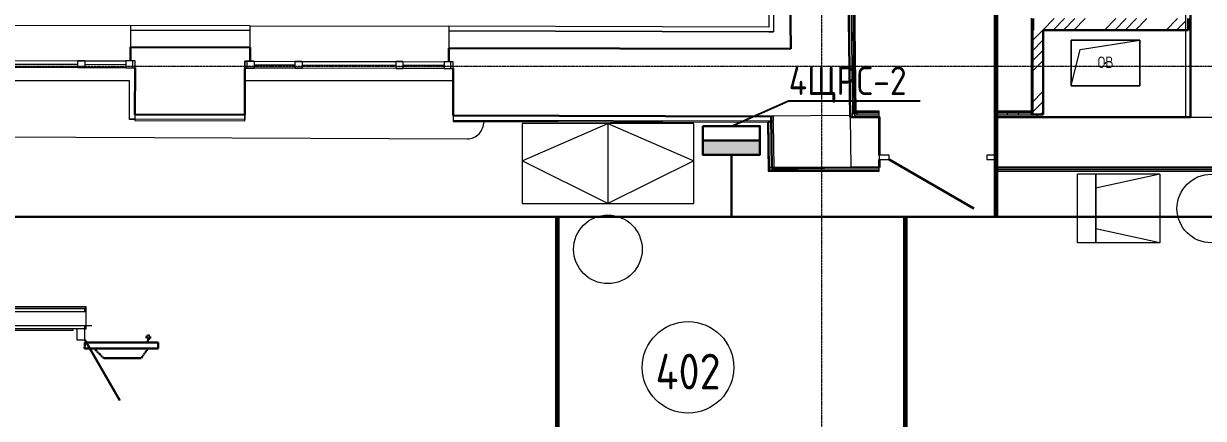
# Model space of a CAD drawing. Header units: millimetres. Extents: x -32 to 417638015, y -35 to 175284279.
# Drawn here: x 1327082 to 1337391, y 61716 to 65170 of the extents above; entities that cross this region are included whole.
import ezdxf
from ezdxf import colors
from ezdxf.entities.mleader import LeaderData, LeaderLine
from ezdxf.math import Vec2, Vec3

# ---------------------------------------------------------------- set-up
doc = ezdxf.new("R2010")
doc.units = ezdxf.units.MM
doc.linetypes.add('ADSK_Линия сетки', pattern=[25, 20, -2.5, 0, -2.5])
doc.linetypes.add('ADSK_Штриховая_ш3 п1_5', pattern=[4.5, 3, -1.5])
for name, color, linetype, lineweight in [('_ Окна', 7, 'Continuous', 9), ('_ЭМ_гофра', 5, 'Continuous', 60), ('Аннотация', 7, 'Continuous', 18), ('Двери', 7, 'Continuous', 9), ('Обобщенные модели', 7, 'Continuous', 18), ('Окна', 7, 'Continuous', 9), ('Оси', 253, 'Continuous', 9), ('Перекрытие', 7, 'Continuous', 18), ('Стены внутренние', 7, 'Continuous', 18), ('Стены наружные', 7, 'Continuous', 18), ('Стены несущие', 7, 'Continuous', 30), ('Стены отделка', 7, 'Continuous', 30), ('Стены перегородки', 7, 'Continuous', 30), ('Стены штриховка', 7, 'Continuous', 9), ('ТХ', 5, 'Continuous', 0), ('ТХ_Задание ЭОМ_СС', 6, 'Continuous', 0), ('ШТРИХОВКА', 252, 'Continuous', 15), ('ЭМ_Лоток 1_2', 162, 'Continuous', 30), ('ЭО_щиты аварийного освещения', 1, 'Continuous', 30), ('ЭОМ_Кабель Быт. розеток', 5, 'Continuous', 30)]:
    doc.layers.add(name, color=color, linetype=linetype, lineweight=lineweight)
doc.layers.add('Линии', color=7, linetype='Continuous', lineweight=9, true_color=0x00a600)
doc.styles.add('GOST Common', font='GOST_Common.ttf', dxfattribs={"width": 0.9, "height": 349.9999999999996})
doc.styles.add('GOST Common_4', font='GOST_Common.ttf', dxfattribs={"width": 0.9, "height": 199.9999999999999})
doc.linetypes.add('Cable in the tray', pattern='A,5,[130,ltypeshp.shx,S=1,R=0,X=0,Y=0],1.5,[130,ltypeshp.shx,S=1.5,R=90,X=0,Y=-1],1,[130,ltypeshp.shx,S=1,R=0,X=0.5,Y=0],5', length=12.5)
pattern_1 = [(45, (591.9394108331762, 243.9018102923292), (-269.4076836320746, 269.4076836320746), []), (45, (681.7420108331135, 243.9018102923292), (-269.4076836320746, 269.4076836320746), []), (45, (771.5446108331671, 243.9018102923292), (-269.4076836320746, 269.4076836320746), []), (45, (861.3474108331138, 243.9018102923292), (-269.4076836320746, 269.4076836320746), [])]
pattern_2 = [(0, (591.9394108331762, 243.9018102923292), (406.4, 101.6), [33.528, -271.272, 33.528, -271.272, -1625.6]), (0, (591.9394108331762, 243.9018102923292), (406.4, 101.6), [-609.6, 33.528, -576.072, 33.528, -271.272, -711.2]), (0, (591.9394108331762, 243.9018102923292), (406.4, 101.6), [-1524, 33.528, -169.672, 33.528, -474.472]), (120, (744.3394108330831, 294.7018102923757), (-291.1881810244989, 301.1527240979959), [33.52799999999996, -271.2719999999997, 33.52799999999996, -271.2719999999997, -1625.599999999999]), (120, (744.3394108330831, 294.7018102923757), (-291.1881810244989, 301.1527240979959), [-609.5999999999993, 33.52799999999996, -576.0719999999993, 33.52799999999996, -271.2719999999997, -711.1999999999994]), (120, (744.3394108330831, 294.7018102923757), (-291.1881810244989, 301.1527240979959), [-1523.999999999999, 33.52799999999996, -169.6719999999998, 33.52799999999996, -474.4719999999996]), (240, (795.1394108331297, 497.9018102923292), (-115.2118189755009, -402.7527240979958), [33.528, -271.272, 33.528, -271.272, -1625.6]), (240, (795.1394108331297, 497.9018102923292), (-115.2118189755009, -402.7527240979958), [-609.6, 33.528, -576.072, 33.528, -271.272, -711.2]), (240, (795.1394108331297, 497.9018102923292), (-115.2118189755009, -402.7527240979958), [-1524, 33.528, -169.672, 33.528, -474.472])]

# ---------------------------------------------------------------- blocks, each defined once
blk = doc.blocks.new('_ЭМ_ТХ2_4 Этаж')
at = {"color": 8}
for p, q in [((47817.99999999447, 12088.98881937393), (47097.99999999447, 12088.98881937032)), ((47098.00000000017, 11488.98881937026), (47097.99999999633, 12088.98881937026)), ((47817.99999999447, 12088.98881937393), (47258.21924429579, 11967.51517345644)), ((47258.21924429742, 11488.98881937108), (47258.21924429596, 12088.98881937102)), ((47817.9999999982, 12088.98881937393), (47258.21924429579, 11967.51517345644)), ((47258.21924429637, 12088.98881937102), (47258.2192443008, 11488.98881937108)), ((47817.99999999913, 12088.98881937387), (47818.00000000099, 11488.98881937405)), ((47817.99999999598, 12088.98881937387), (47817.99999999948, 11488.98881937405)), ((47817.99999999447, 11488.9888193666), (47258.21924429579, 11610.46246528409)), ((47817.9999999982, 11488.9888193666), (47258.21924429579, 11610.46246528409)), ((47818.00000000006, 11488.98881937405), (47098.00000000192, 11488.98881937021)), ((47818.00000000006, 11488.98881937405), (47098.00000000192, 11488.98881936846))]:
    blk.add_line(p, q, dxfattribs=at)
at = {"layer": 'ТХ', "color": 8, "lineweight": 0}
for p, q in [((43745.1981673197, 12532.26655418293), (42245.1981673197, 12532.26655418293)), ((42245.1981673197, 12532.26655418293), (42245.1981673197, 11832.26655418293)), ((42245.1981673197, 12207.26655418293), (42995.1981673197, 12532.26655418293)), ((43745.1981673197, 12532.26655418293), (42995.1981673197, 12532.26655418293)), ((42995.1981673197, 12532.26655418293), (42995.1981673197, 11832.26655418293)), ((42995.1981673197, 12532.26655418293), (43745.1981673197, 12207.26655418293)), ((43745.1981673197, 11832.26655418293), (43745.1981673197, 12532.26655418293)), ((42995.1981673197, 11832.26655418293), (42245.1981673197, 12207.26655418293)), ((43745.1981673197, 12207.26655418293), (42995.1981673197, 11832.26655418293)), ((42245.1981673197, 11832.26655418293), (43745.1981673197, 11832.26655418293))]:
    blk.add_line(p, q, dxfattribs=at)
for centre in [(48268.00000000006, 11788.98881937399), (42995.1981673197, 11432.26655418294)]:
    blk.add_circle(centre, 300, dxfattribs=at)
blk = doc.blocks.new('План 4 этажа')
at = {"layer": 'Стены внутренние', "lineweight": 9}
h = blk.add_hatch(dxfattribs=at)
h.set_pattern_fill('FP_4', color=8, style=0, pattern_type=2)
h.set_pattern_definition(pattern_2)
h.paths.add_polyline_path([(39222.85180862923, 12862.14401484892), (39237.85076783784, 12862.32071419142), (39225.22566576593, 13933.99075137224), (39210.23878826224, 13932.78850772133), (39222.85180862923, 12862.32071419142)])
h.paths.add_polyline_path([(39200.33154337481, 14773.75576771336), (39215.32925359055, 14774.03848666139), (39157.25979095197, 19703.21076808911), (39142.26083174336, 19703.03406874667), (39200.33154337481, 14773.93246705586)])
h = blk.add_hatch(dxfattribs=at)
h.set_pattern_fill('FP_4', color=8, style=0, pattern_type=2)
h.set_pattern_definition(pattern_2)
h.paths.add_polyline_path([(40786.7078545501, 12845.83838412561), (40792.7078545501, 12845.83838412561), (40792.7078545501, 12850.59516145149), (40791.48107093677, 12850.59516145149), (40791.48107093677, 12860.83838412567), (40486.50476387166, 12860.83838412567), (40486.50476387166, 12845.83838412561), (40786.5260335179, 12845.83838412561)])
h.paths.add_polyline_path([(39246.85014336312, 12845.83838412567), (39456.50476387166, 12845.83838412567), (39456.50476387166, 12860.83838412567), (39239.35066375881, 12860.83838412567), (39239.75271779846, 12845.83838412567), (39244.86359737464, 12845.83838412567)])
at = {"layer": 'Стены штриховка', "lineweight": 9}
h = blk.add_hatch(dxfattribs=at)
h.set_pattern_fill('ANSI34', color=8, scale=20)
h.set_pattern_definition(pattern_1)
h.paths.add_polyline_path([(40801.7078545501, 13589.07558011828), (42136.93941083318, 13589.07558011828), (42136.93941083318, 13689.07558011834), (40801.7078545501, 13689.07558011834), (40805.29878320557, 13685.07558011828), (40801.7078545501, 13685.07558011828), (40801.7078545501, 13616.01721756929)])
h = blk.add_hatch(dxfattribs=at)
h.set_pattern_fill('ANSI34', color=8, scale=20)
h.set_pattern_definition(pattern_1)
h.paths.add_polyline_path([(40841.7078545501, 12850.59516145149), (40891.48107093666, 12850.59516145149), (40891.48107093666, 13589.07558011828), (40791.48107093677, 13589.07558011828), (40791.48107093677, 12850.59516145149), (40801.7078545501, 12850.59516145149)])
at = {"layer": '_ Окна', "color": 8, "lineweight": 18}
for p, q in [((32455.96507985104, 13260.36092372116), (32456.12303631166, 13320.36071580212)), ((32456.12303631166, 13320.36071580212), (32516.1228283926, 13320.20275934145)), ((32516.1228283926, 13320.20275934145), (32515.96487193198, 13260.2029672605)), ((32876.12158087827, 13319.25502057769), (32875.96362441764, 13259.25522849674)), ((32956.12130365286, 13319.04441196355), (32876.12158087827, 13319.25502057769)), ((32955.96334719224, 13259.0446198826), (32956.12130365286, 13319.04441196355)), ((33915.69345576355, 13256.51801827521), (33915.85141222418, 13316.51781035616)), ((33915.85141222418, 13316.51781035616), (33995.85113499878, 13316.30720174196)), ((33995.85113499878, 13316.30720174196), (33995.69317853815, 13256.30740966107)), ((34355.69193102382, 13255.35967089725), (34355.84988748445, 13315.3594629782)), ((34355.84988748445, 13315.3594629782), (34415.84967956538, 13315.20150651759)), ((34415.84967956538, 13315.20150651759), (34415.69172310476, 13255.20171443664)), ((35235.68888154434, 13253.04297614138), (35235.84683800496, 13313.04276822234)), ((35235.84683800496, 13313.04276822234), (35295.8466300859, 13312.88481176167)), ((35295.8466300859, 13312.88481176167), (35295.68867362528, 13252.88501968078)), ((35655.84538257157, 13311.93707299791), (35655.68742611093, 13251.93728091696)), ((35735.84510534616, 13311.72646438377), (35655.84538257157, 13311.93707299791)), ((35735.68714888554, 13251.72667230282), (35735.84510534616, 13311.72646438377)), ((32515.96487193198, 13260.2029672605), (32455.96507985104, 13260.36092372116)), ((32875.96362441764, 13259.25522849674), (32955.96334719224, 13259.0446198826)), ((33995.69317853815, 13256.30740966107), (33915.69345576355, 13256.51801827521)), ((34415.69172310476, 13255.20171443664), (34355.69193102382, 13255.35967089725)), ((35295.68867362528, 13252.88501968078), (35235.68888154434, 13253.04297614138)), ((35655.68742611093, 13251.93728091696), (35735.68714888554, 13251.72667230282))]:
    blk.add_line(p, q, dxfattribs=at)
at = {"layer": '_ Окна', "color": 8}
for p, q in [((32935.96341649859, 13259.09727203613), (32936.12137295923, 13319.09706411709)), ((33935.69338645721, 13256.46536612167), (33935.85134291783, 13316.46515820263)), ((35715.68721819189, 13251.77932445635), (35715.84517465252, 13311.77911653731)), ((31636.04689964178, 13292.5195580569), (32456.04405808134, 13290.36081976158)), ((32516.0438501623, 13290.20286330098), (32876.04260264795, 13289.25512453722)), ((33995.77215676846, 13286.30730570148), (34355.77090925412, 13285.35956693772)), ((34415.77070133507, 13285.20161047712), (35235.76785977464, 13283.0428721818)), ((35295.7676518556, 13282.8849157212), (35655.76640434125, 13281.93717695744))]:
    blk.add_line(p, q, dxfattribs=at)
at = {"layer": 'Двери', "color": 8}
for p, q in [((39543.50476387166, 12495.83838412561), (39456.50476387166, 12495.83838412561)), ((39456.50476387166, 12495.83838412561), (39456.50476387166, 12455.83838412561)), ((39543.50476387166, 12455.83838412561), (39543.50476387166, 12495.83838412561)), ((40486.50476387166, 12495.83838412561), (40399.50476387166, 12495.83838412561)), ((40399.50476387166, 12495.83838412561), (40399.50476387166, 12455.83838412561)), ((40486.50476387166, 12455.83838412561), (40486.50476387166, 12495.83838412561)), ((39456.50476387166, 12455.83838412561), (39543.50476387166, 12455.83838412561)), ((40399.50476387166, 12455.83838412561), (40486.50476387166, 12455.83838412561)), ((32515.84388889302, 10974.65165171039), (32445.84388889302, 10974.65165171039)), ((32445.84388889302, 10974.65165171039), (32445.84388889302, 10879.65165171039)), ((32515.84388889302, 10879.65165171039), (32515.84388889302, 10974.65165171039)), ((32445.84388889302, 10879.65165171039), (32515.84388889302, 10879.65165171039))]:
    blk.add_line(p, q, dxfattribs=at)
at = {"layer": 'Двери', "color": 8, "lineweight": 30}
for p, q in [((39543.50476387166, 12455.83838412561), (40284.82250951113, 12027.83838412561)), ((32515.84388889302, 10879.65165171039), (32823.34388889302, 10347.04602838296))]:
    blk.add_line(p, q, dxfattribs=at)
at = {"layer": 'Линии', "color": 8, "linetype": 'ADSK_Штриховая_ш3 п1_5', "lineweight": 30}
for p, q in [((32515.69630847313, 10856.69025694288), (32514.97048110899, 10803.69025694288)), ((33158.78192061372, 10856.69025694288), (32515.69630847313, 10856.69025694288)), ((33066.35017217288, 10856.69025694288), (33071.49832635385, 10901.39480378688)), ((33158.05609324959, 10803.69025694288), (33158.78192061372, 10856.69025694288)), ((32514.97048110899, 10803.69025694288), (33158.05609324959, 10803.69025694288)), ((32681.71896929678, 10718.69025694288), (32596.71896929678, 10803.69025694288)), ((33069.13417372573, 10803.69025694288), (33009.6165329779, 10718.69025694288)), ((33009.6165329779, 10718.69025694288), (32681.71896929678, 10718.69025694288))]:
    blk.add_line(p, q, dxfattribs=at)
at = {"layer": 'Линии', "color": 8}
blk.add_circle((37787.2926626376, 10638.39218201424), 400, dxfattribs=at)
at = {"layer": 'Линии', "color": 8, "linetype": 'ADSK_Штриховая_ш3 п1_5', "lineweight": 30}
blk.add_circle((33071.49832635385, 10901.39480378688), 17.00000000000098, dxfattribs=at)
at = {"layer": 'Обобщенные модели', "color": 8}
for p, q in [((41134.00263032573, 13100.36207025632), (41134.00263032573, 13500.36207025638)), ((41134.00263032573, 13500.36207025638), (41734.00263032573, 13500.36207025638)), ((41734.00263032573, 13500.36207025638), (41134.00263032573, 13500.36207025638)), ((41134.00263032573, 13500.36207025638), (41134.00263032573, 13100.36207025632)), ((41134.00263032573, 13100.36207025632), (41214.00263032573, 13420.36207025632)), ((41214.00263032573, 13420.36207025632), (41734.00263032573, 13500.36207025638)), ((41734.00263032573, 13500.36207025638), (41734.00263032573, 13100.36207025632)), ((41734.00263032573, 13100.36207025632), (41734.00263032573, 13500.36207025638)), ((41734.00263032573, 13100.36207025632), (41134.00263032573, 13100.36207025632)), ((41134.00263032573, 13100.36207025632), (41734.00263032573, 13100.36207025632))]:
    blk.add_line(p, q, dxfattribs=at)
for radius, start, end in [(2.500000000000002, 0, 180), (2.500000000000002, 180, 0), (2.499999999999999, 59.99999999993758, 165.0000000007444), (2.500000000000002, 194.9999999992556, 270), (2.499999999999998, 300.0000000000624, 0)]:
    blk.add_arc((41434.00263032573, 13300.36207025632), radius, start, end, dxfattribs=at)
at = {"layer": 'Окна', "color": 8}
for p, q in [((31636.12587787209, 13322.51945409738), (32456.12303631166, 13320.36071580212)), ((32516.1228283926, 13320.20275934145), (32456.12303631166, 13320.36071580212)), ((32516.1228283926, 13320.20275934145), (32876.12158087827, 13319.25502057769)), ((32956.12130365286, 13319.04441196355), (32876.12158087827, 13319.25502057769)), ((32955.96334719224, 13259.0446198826), (32956.12130365286, 13319.04441196355)), ((33915.85141222418, 13316.51781035616), (33915.69345576355, 13256.51801827521)), ((33995.85113499878, 13316.30720174196), (33915.85141222418, 13316.51781035616)), ((33995.85113499878, 13316.30720174196), (34355.84988748445, 13315.3594629782)), ((34415.84967956538, 13315.20150651759), (34355.84988748445, 13315.3594629782)), ((34415.84967956538, 13315.20150651759), (35235.84683800496, 13313.04276822234)), ((35295.8466300859, 13312.88481176167), (35235.84683800496, 13313.04276822234)), ((35295.8466300859, 13312.88481176167), (35655.84538257157, 13311.93707299791)), ((35735.84510534616, 13311.72646438377), (35655.84538257157, 13311.93707299791)), ((35735.68714888554, 13251.72667230282), (35735.84510534616, 13311.72646438377)), ((32455.96507985104, 13260.36092372105), (31635.96792141146, 13262.5196620163)), ((32455.96507985104, 13260.36092372116), (32515.96487193198, 13260.2029672605)), ((32875.96362441764, 13259.25522849668), (32515.96487193198, 13260.20296726044)), ((32875.96362441764, 13259.25522849674), (32955.96334719224, 13259.0446198826)), ((33915.69345576355, 13256.51801827521), (33995.69317853815, 13256.30740966107)), ((34355.69193102382, 13255.35967089719), (33995.69317853815, 13256.30740966095)), ((34355.69193102382, 13255.35967089725), (34415.69172310476, 13255.20171443664)), ((35235.68888154434, 13253.04297614127), (34415.69172310476, 13255.20171443652)), ((35235.68888154434, 13253.04297614138), (35295.68867362528, 13252.88501968078)), ((35655.68742611093, 13251.9372809169), (35295.68867362526, 13252.88501968066)), ((35655.68742611093, 13251.93728091696), (35735.68714888554, 13251.72667230282))]:
    blk.add_line(p, q, dxfattribs=at)
at = {"layer": 'Оси', "color": 8, "linetype": 'ADSK_Линия сетки'}
for p, q in [((38956.50476387143, -3353.100552087533), (38956.50476387149, 21083.27758073719)), ((-10052.17750458431, 13274.4890366231), (56511.79228884453, 13274.48903662292))]:
    blk.add_line(p, q, dxfattribs=at)
at = {"layer": 'Перекрытие', "color": 8}
for p, q in [((32906.61195322219, 13145.42839232361), (31135.6579323028, 13145.42839232361)), ((32906.61195322219, 12805.42839232361), (32906.61195322219, 13145.42839232361)), ((35734.87104050559, 13146.3504073933), (33915.40342666034, 13146.3504073933)), ((35734.87104050559, 12941.7277464653), (35734.87104050559, 13146.3504073933)), ((33914.87104050559, 12944.12342372059), (33914.87104050559, 12805.42839232361)), ((32954.76914949086, 12805.42839232361), (32906.61195322219, 12805.42839232361)), ((39466.93941083318, 12825.83838412561), (39456.50476387166, 12825.83838412561)), ((39466.93941083318, 12495.83838412561), (39466.93941083318, 12825.83838412561)), ((40476.93941083318, 12825.83838412561), (40476.93941083318, 12495.83838412561)), ((40486.50476387155, 12825.83838412561), (40476.93941083318, 12825.83838412561)), ((40841.70785454998, 12845.83838412561), (40841.70785454998, 12850.59516145143)), ((25044.81588318781, 12682.48726480256), (35856.8967889091, 12638.13498939067)), ((39466.93941083318, 12385.83838412561), (39466.93941083318, 12455.83838412561)), ((40476.93941083318, 12455.83838412561), (40476.93941083318, 12385.83838412561))]:
    blk.add_line(p, q, dxfattribs=at)
blk.add_arc((35856.8967889091, 12783.40331193339), 145.2683225426954, 270, 2.165023597345914, dxfattribs=at)
at = {"layer": 'Стены внутренние', "color": 8}
for p, q in [((32954.77867373754, 12809.04617927549), (32906.61195322219, 12809.17298379308)), ((38513.09354171157, 12837.44269764371), (39203.04566530883, 12845.57086740044)), ((39203.27812922664, 12825.83838412561), (39208.46166960674, 12385.83838412561))]:
    blk.add_line(p, q, dxfattribs=at)
at = {"layer": 'Стены наружные', "color": 8}
for p, q in [((31181.94356297154, 13633.71621634194), (32916.93755064555, 13629.14864202205)), ((33961.66736466484, 13626.39826876216), (35696.66135233885, 13621.83069444227)), ((38498.76582527161, 12355.83838412567), (39456.50476387166, 12355.83838412567)), ((40486.50476387155, 12355.83838412567), (43591.03381403279, 12355.83838412561))]:
    blk.add_line(p, q, dxfattribs=at)
at = {"layer": 'Стены несущие', "color": 8}
for p, q in [((42176.93941083318, 20305.21979350084), (42176.93941083318, 12825.83838412561)), ((38686.19640764059, 13423.95973581885), (38680.02788206167, 13947.56928753824)), ((39190.22809427872, 13933.57845290628), (39203.27812922664, 12825.83838412561)), ((40801.70785454998, 13689.07558011828), (40801.70785454998, 13589.07558011828)), ((42156.93941083318, 13589.07558011828), (42156.93941083318, 13689.07558011828)), ((40791.48107093666, 13589.07558011828), (40791.48107093666, 12850.59516145143)), ((40801.70785454998, 13589.07558011828), (40791.48107093666, 13589.07558011828)), ((40891.48107093666, 12850.59516145143), (40891.48107093666, 13589.07558011828)), ((40891.48107093666, 13589.07558011828), (42156.93941083318, 13589.07558011828)), ((32916.43735518679, 13439.14930043247), (32916.12144226558, 13319.14971627056)), ((33961.16716920666, 13436.39892717259), (32916.43735518679, 13439.14930043247)), ((33960.85125628486, 13316.39934301068), (33961.16716920666, 13436.39892717259)), ((35696.1611568802, 13431.83135285269), (35695.84524395887, 13311.83176869078)), ((35696.1611568802, 13431.83135285269), (38686.19640764059, 13423.95973581885)), ((32955.96334719227, 13259.04461988254), (32954.88397804461, 12849.04604066274)), ((33914.61408661585, 12846.51943905541), (33915.69345576363, 13256.51801827521)), ((35735.68714888557, 13251.72667230276), (35734.60777973826, 12841.72809308296)), ((33914.61408661585, 12846.51943905541), (32954.88397804461, 12849.04604066274)), ((38513.12923023175, 12834.41331083316), (35734.60777973803, 12841.72809308302)), ((38513.12923023163, 12834.41331083316), (38518.51232154935, 12377.47461524553)), ((39456.50476387166, 12825.83838412561), (39203.27812922664, 12825.83838412561)), ((39456.50476387166, 12495.83838412561), (39456.50476387166, 12825.83838412561)), ((40486.50476387155, 12825.83838412561), (40486.50476387155, 12495.83838412561)), ((42176.93941083318, 12825.83838412561), (40486.50476387155, 12825.83838412561)), ((40791.48107093666, 12850.59516145143), (40891.48107093666, 12850.59516145143)), ((38518.51232154935, 12377.47461524553), (39208.46444514673, 12385.60278500227)), ((39456.50476387166, 12385.83838412567), (39208.46166960674, 12385.83838412567)), ((39208.46444514673, 12385.60278500227), (39208.46166960674, 12385.83838412561)), ((39456.50476387166, 12385.83838412561), (39456.50476387166, 12455.83838412561)), ((40486.50476387155, 12455.83838412561), (40486.50476387155, 12385.83838412561)), ((40486.50476387155, 12385.83838412561), (43591.03381403279, 12385.83838412561))]:
    blk.add_line(p, q, dxfattribs=at)
at = {"layer": 'Стены отделка', "color": 8, "lineweight": 9}
for p, q in [((42136.93941083318, 12825.83838412561), (42136.93941083318, 20305.21979350084)), ((38490.04106541898, 13945.3310958661), (38493.938905905, 13614.46653456037)), ((39255.84951888816, 12862.53275340243), (39243.22441681591, 13934.20279058325)), ((32916.93755064579, 13629.14864202205), (32916.83224633907, 13589.14878063474)), ((33961.66736466473, 13626.39826876216), (32916.93755064579, 13629.14864202205)), ((33961.56206035789, 13586.39840737486), (33961.66736466473, 13626.39826876216)), ((35696.66135233897, 13621.83069444227), (35696.55604803225, 13581.83083305496)), ((38493.938905905, 13614.46653456037), (35696.66135233897, 13621.83069444227)), ((40786.70785454998, 13694.07558011828), (40786.70785454998, 12862.33838412561)), ((32916.83224633895, 13589.1487806348), (32916.43735518691, 13439.14930043247)), ((33961.16716920631, 13436.39892717259), (33961.56206035754, 13586.39840737492)), ((35696.55604803236, 13581.83083305502), (35696.16115688032, 13431.83135285263)), ((35696.79043140088, 13581.83021601342), (35696.55604803236, 13581.83083305502)), ((38494.41015309701, 13574.46515533392), (38494.41694487189, 13573.88864184177)), ((38534.41416942829, 13574.35984008858), (38494.41015309701, 13574.46515533404)), ((38494.41694487189, 13573.88864184177), (38534.41416942829, 13574.35984008858)), ((40801.70785454998, 12862.33838412561), (40801.70785454998, 13589.07558011828)), ((32954.77867373731, 12809.04617927549), (32954.74708244577, 12797.04622085928)), ((32954.74708244577, 12797.04622085928), (33914.47719101747, 12794.51961925195)), ((32954.88397804461, 12849.04604066274), (32954.77867373708, 12809.04617927549)), ((33914.50878230901, 12806.51957766816), (32954.77867373754, 12809.04617927549)), ((33914.47719101747, 12794.51961925195), (33914.50878230901, 12806.51957766816)), ((33914.50878230867, 12806.51957766816), (33914.61408661539, 12846.51943905541)), ((35734.50247543165, 12801.72823169566), (35734.4708841393, 12789.7282732795)), ((35734.4708841393, 12789.7282732795), (38481.7386385164, 12782.49577003514)), ((35734.60777973803, 12841.72809308302), (35734.50247543119, 12801.72823169566)), ((35734.50247543119, 12801.72823169566), (38533.19639770035, 12794.36034305778)), ((38498.41795314371, 12385.36718587892), (38493.59846925817, 12794.46458922944)), ((38533.7202392827, 12784.36386134417), (38493.72301472642, 12783.89266309742)), ((38533.30170200742, 12834.36020444508), (38513.12923023175, 12834.41331083316)), ((38533.19639770035, 12794.36034305778), (38533.30170200742, 12834.36020444508)), ((38538.41517770011, 12385.83838412567), (38533.7202392827, 12784.36386134417)), ((39203.28337605449, 12825.39301203226), (39223.28198833263, 12825.62861115567)), ((39222.85180862923, 12862.14401484886), (39255.84951888816, 12862.53275340243)), ((39223.28198833263, 12825.62861115567), (39222.85180862912, 12862.14401484886)), ((39456.50476387166, 12878.83838412561), (39239.3506637587, 12878.83838412561)), ((39239.3506637587, 12878.83838412561), (39239.3506637587, 12845.83838412561)), ((39239.3506637587, 12845.83838412561), (39243.28090486303, 12845.83838412561)), ((39243.28090486303, 12845.83838412561), (39243.28090486303, 12825.83838412561)), ((39456.50476387166, 12825.83838412561), (39456.50476387166, 12878.83838412561)), ((40486.50476387155, 12878.83838412561), (40486.50476387155, 12825.83838412561)), ((40792.7078545501, 12878.83838412561), (40486.50476387155, 12878.83838412561)), ((40786.70785454998, 12862.33838412561), (40801.70785454998, 12862.33838412561)), ((40792.7078545501, 12845.83838412561), (40792.7078545501, 12878.83838412561)), ((40841.70785454998, 12845.83838412561), (40792.7078545501, 12845.83838412561)), ((40841.70785454998, 12825.83838412561), (40841.70785454998, 12845.83838412561)), ((38481.7386385164, 12782.49577003514), (38486.76499258075, 12355.83838412567)), ((39208.46166960674, 12385.83838412567), (38498.41240206384, 12385.83838412567)), ((38498.41795314371, 12385.36718587892), (38538.41517770011, 12385.83838412567)), ((39456.50476387166, 12353.83838412567), (39456.50476387166, 12385.83838412567)), ((40486.50476387155, 12385.83838412567), (40486.50476387155, 12353.83838412567)), ((38488.78869290976, 12353.83838412567), (38498.78938681877, 12353.83838412567)), ((32527.84388889302, 11166.65165171033), (18267.50476387166, 11166.65165171039)), ((32527.84388889302, 11124.65165171039), (32527.84388889302, 11164.65165171033)), ((32495.84388889407, 10974.65165171039), (18279.50476387155, 10974.65165171039)), ((18441.50476387155, 10962.65165171045), (32415.84388889302, 10962.65165171039)), ((32415.84388889302, 10962.65165171039), (32415.84388889302, 10974.65165171039)), ((32515.84388889302, 10974.65165171039), (32527.84388889302, 10974.65165171039)), ((32527.84388889302, 10974.65165171039), (32527.84388889302, 11004.65165171045))]:
    blk.add_line(p, q, dxfattribs=at)
at = {"layer": 'Стены перегородки', "color": 8, "lineweight": 18}
for p, q in [((32527.84388889302, 11124.65165171033), (18267.50476387166, 11124.65165171045)), ((32527.84388889302, 11004.65165171045), (32527.84388889302, 11124.65165171039)), ((18267.50476387166, 11004.65165171039), (32577.84388889396, 11004.65165171045))]:
    blk.add_line(p, q, dxfattribs=at)
at = {"layer": 'Стены штриховка', "color": 8}
for p, q in [((38530.04759614076, 13945.01234892785), (38534.41416942829, 13574.35984008852)), ((39210.23601272225, 13933.02410684474), (39222.85180862923, 12862.14401484886)), ((39237.85076783784, 12862.32071419136), (39225.22566576558, 13933.99075137224)), ((39246.850143363, 12862.42673379689), (39234.22504129075, 13934.09677097778)), ((40795.70785454998, 13685.07558011828), (40795.70785454998, 12862.33838412561)), ((32916.83224633907, 13589.14878063474), (33961.56206035789, 13586.39840737486)), ((33961.56206035754, 13586.39840737492), (32916.83224633895, 13589.1487806348)), ((35696.55604803225, 13581.83083305496), (38494.41015309701, 13574.46515533392)), ((38494.41015309701, 13574.46515533404), (35696.79043140088, 13581.83021601342)), ((32954.75234766107, 12799.04621392867), (33914.48245623277, 12796.51961232128)), ((35734.47614935471, 12791.72826634883), (38483.71527697344, 12784.49057323416)), ((38483.71527697332, 12784.49057323416), (38488.78869290976, 12353.83838412561)), ((38513.12923023175, 12834.41331083316), (38513.09354171157, 12837.44269764371)), ((39456.50476387166, 12869.83838412561), (39239.3506637587, 12869.83838412561)), ((39456.50476387155, 12860.83838412561), (39239.3506637587, 12860.83838412567)), ((39456.50476387166, 12845.83838412561), (39243.28090486303, 12845.83838412561)), ((40792.7078545501, 12869.83838412567), (40486.50476387155, 12869.83838412561)), ((40792.7078545501, 12860.83838412561), (40486.50476387155, 12860.83838412561)), ((40792.7078545501, 12845.83838412561), (40486.50476387155, 12845.83838412561)), ((42176.93941083318, 12825.83838412561), (42556.93941083318, 12825.83838412561)), ((38498.41795314371, 12385.36718587892), (38498.64801753568, 12365.83838412567)), ((38498.76582527161, 12355.83838412567), (38486.76499258075, 12355.83838412567)), ((38486.76499258075, 12355.83838412567), (38486.78855412791, 12353.83838412567)), ((38486.78855412791, 12353.83838412567), (38488.78869290976, 12353.83838412567)), ((38498.64801753568, 12365.83838412567), (39456.50476387166, 12365.83838412567)), ((43591.03381403279, 12365.83838412561), (40486.50476387155, 12365.83838412567)), ((32527.84388889302, 11164.65165171033), (18267.50476387166, 11164.65165171039)), ((18279.50476387155, 11154.65165171039), (32515.84388889302, 11154.65165171039)), ((32515.84388889302, 11124.65165171033), (32515.84388889302, 11154.65165171033)), ((32525.84388889302, 11124.65165171039), (32525.84388889302, 11166.65165171033)), ((32527.84388889302, 11166.65165171033), (32525.84388889302, 11166.65165171033)), ((32527.84388889302, 11164.65165171033), (32527.84388889302, 11166.65165171033)), ((18441.50476387155, 10964.65165171045), (32415.84388889302, 10964.65165171045)), ((32515.84388889302, 10974.65165171039), (32515.84388889302, 11004.65165171039)), ((32525.84388889302, 10974.65165171039), (32525.84388889302, 11004.65165171045))]:
    blk.add_line(p, q, dxfattribs=at)
at = {"layer": 'Аннотация', "color": 8, "lineweight": 9, "line_spacing_factor": 1.022765581104984}
for s, insert, char_height, width, attachment_point, style in [('\\pxt3.6,7.2,10.8,14.4,18,21.6,25.2,28.8,32.4,36,39.6,43.2,46.8,50.4,54,57.6,61.2,64.8,68.4,72,75.6,79.2,82.8,86.4,90,93.6,97.2,100.8,104.4,108,111.6,115.2;{ОВ}', (41365.84144627722, 13357.22532669583), 100, 156.348, 1, 'GOST Common_4'), ('402', (37787.2926626376, 10601.44406175561), 312.5000000000001, 520.2111192702771, 5, 'GOST Common')]:
    blk.add_mtext(s, dxfattribs=dict(at, insert=insert, char_height=char_height, width=width, attachment_point=attachment_point, style=style))
blk = doc.blocks.new('*U1105')
blk.add_hatch(color=0).paths.add_polyline_path([(1.49624074189308, 299.9962687495334), (-1.49624074189308, -299.9962687495334), (-151.4943751166598, -299.2481483785869), (-148.5018936328736, 300.74438912048)])
at = {"color": 0}
for points in [[(151.4943751166598, 299.2481483785869), (148.5018936328736, -300.74438912048), (-151.4943751166598, -299.2481483785869), (-148.5018936328736, 300.74438912048)], [(1.49624074189308, 299.9962687495334), (-1.49624074189308, -299.9962687495334), (-151.4943751166598, -299.2481483785869), (-148.5018936328736, 300.74438912048)]]:
    blk.add_lwpolyline(points, close=True, dxfattribs=at)

msp = doc.modelspace()

# ---------------------------------------------------------------- linework, layer by layer
at = {"layer": '_ЭМ_гофра', "linetype": 'ByBlock', "elevation": 128.5292663053444}
msp.add_lwpolyline([(1336353.496523851, 65326.4774448034), (1335576.661937377, 65326.4774448034), (1335576.661937377, 63478.19156803691)], dxfattribs=at)
at = {"layer": '_ЭМ_гофра', "linetype": 'ByBlock'}
for points in [[(1330466.624627197, 55294.20092550194), (1330460.865346125, 59806.23411692254), (1331746.554471306, 59806.23411692254), (1331746.554471306, 63478.19156803691)], [(1334788.566395884, 55157.8209410875), (1334788.566395884, 63478.19156803691)]]:
    msp.add_lwpolyline(points, dxfattribs=at)
at = {"layer": 'ЭМ_Лоток 1_2', "linetype": 'Cable in the tray', "ltscale": 50}
for points in [[(1296456.620180371, 88265.3721153026), (1296456.62018037, 63478.19156803697), (1337324.604809152, 63478.19156803691)], [(1333266.258935005, 64023.23280496249), (1333266.258935005, 63478.19156803691)], [(1336763.621790804, 63478.19156803691), (1336763.621790804, 63478.19156803691), (1343836.211470249, 63478.19156803691)]]:
    msp.add_lwpolyline(points, dxfattribs=at)

# ---------------------------------------------------------------- block references
at = {"layer": 'ТХ_Задание ЭОМ_СС', "lineweight": 50}
msp.add_blockref('_ЭМ_ТХ2_4 Этаж', (1289191.802517531, 51763.22412459319), dxfattribs=at)
at = {"layer": 'ШТРИХОВКА'}
msp.add_blockref('План 4 этажа', (1295100.29775366, 51524.32231430121), dxfattribs=at)
at = {"layer": 'ЭО_щиты аварийного освещения', "color": 5, "xscale": 0.8333503333103639, "yscale": 0.8333503333103639, "zscale": 0.8333503333103639, "rotation": 90.28576211687643}
msp.add_blockref('*U1105', (1333266.258935005, 64148.23535495903), dxfattribs=at)

# ---------------------------------------------------------------- leaders
at = {"layer": 'ЭОМ_Кабель Быт. розеток', "color": 7, "lineweight": 0}
ml = msp.add_multileader_mtext('Standard', dxfattribs=at)
ml.set_content('4ЩРС-2', color=7, style='GOST Common')
ml.set_leader_properties()
ml.build(insert=Vec2(0, 0))
ml.multileader.update_dxf_attribs({"text_left_attachment_type": 5, "text_right_attachment_type": 6, "dogleg_length": 0.36, "arrow_head_size": 0.18})
ctx = ml.context
ctx.base_point, ctx.char_height, ctx.arrow_head_size, ctx.landing_gap_size, ctx.plane_origin = Vec3(1333767.148445177, 64495.09580664261), 250, 0.18, 0.09, Vec3(1333159.605641558, 64273.23790495557)
ctx.left_attachment, ctx.right_attachment = 5, 6
notes = []
notes.append((ctx, [(0, (1, 1, 0), (1333766.788445177, 64495.09580664261), (1, 0), 0.36, [(0, [(1333266.258935005, 64273.23790495557)], 0, [])])]))
ctx.mtext.insert, ctx.mtext.flow_direction = Vec3(1333767.238445177, 64795.09580664261), 5
for ctx, leaders in notes:
    for number, flags, end, landing, length, lines in leaders:
        leader = LeaderData()
        leader.index, (leader.has_last_leader_line, leader.has_dogleg_vector, leader.attachment_direction) = number, flags
        leader.last_leader_point, leader.dogleg_vector, leader.dogleg_length = Vec3(end), Vec3(landing), length
        for number, points, colour, breaks in lines:
            line = LeaderLine()
            line.index, line.vertices, line.color, line.breaks = number, Vec3.list(points), colors.encode_raw_color(colour), breaks
            leader.lines.append(line)
        ctx.leaders.append(leader)

doc.saveas('drawing.dxf')
